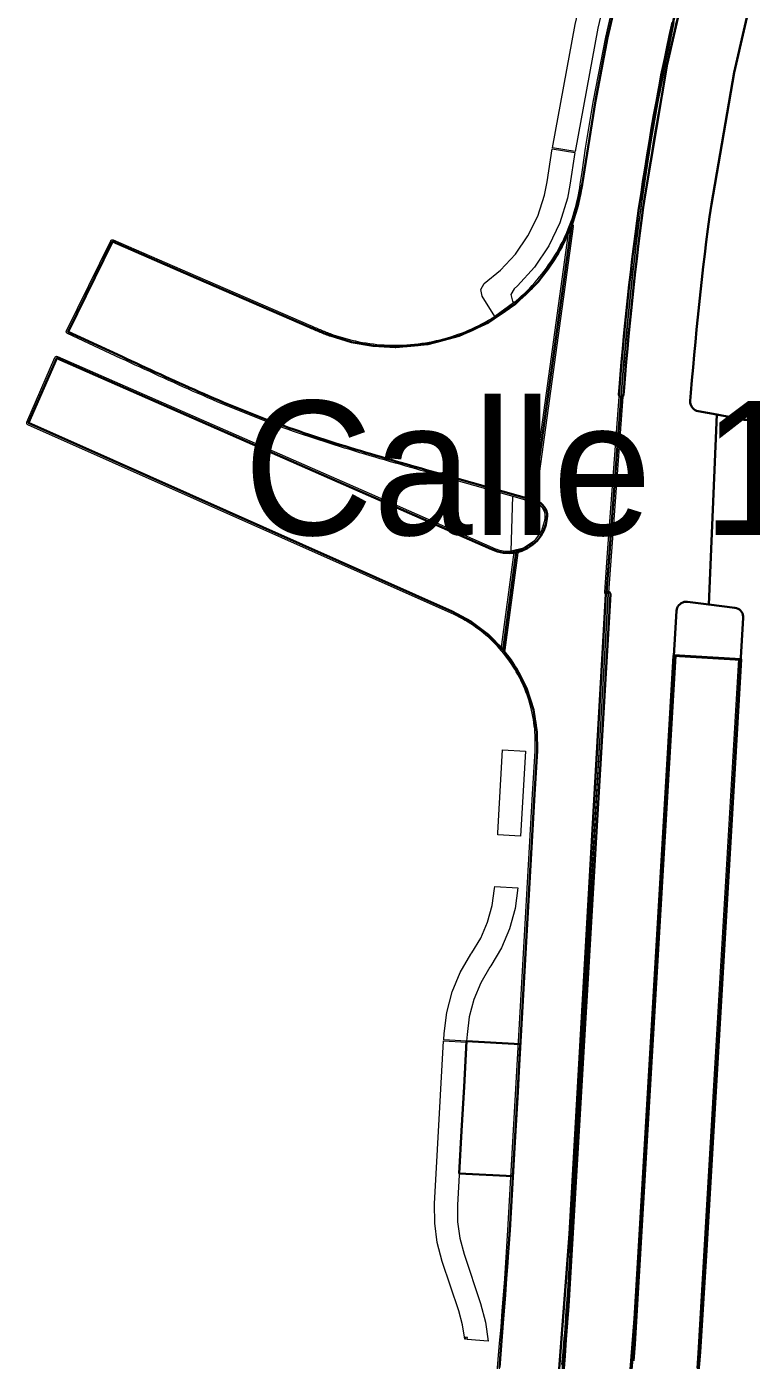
# Model space of a CAD drawing. Header units: metres. Extents: x 105145 to 106173, y 111785 to 118130.
# Drawn here: x 105638.7 to 105714.4, y 113912.2 to 114051.5 of the extents above; entities that cross this region are included whole.
import ezdxf
from ezdxf.enums import TextEntityAlignment as Align

# ---------------------------------------------------------------- set-up
doc = ezdxf.new("R2010")
doc.units = ezdxf.units.M
for name, color, linetype, lineweight in [('10-PAV-CALZADA-BRT', 12, 'CONTINUOUS', 30), ('10-PAV-CALZADA-MIXTA', 8, 'CONTINUOUS', 30), ('10-PAV-CICLORUTA', 76, 'CONTINUOUS', 18), ('10-PAV-ESTACION-TM', 1, 'CONTINUOUS', 40), ('10-PAV-PARADERO', 30, 'CONTINUOUS', 30), ('10-PAV-SARDINEL', 252, 'CONTINUOUS', 13), ('40-ROT-ESTACION', 1, 'CONTINUOUS', 25)]:
    doc.layers.add(name, color=color, linetype=linetype, lineweight=lineweight)

msp = doc.modelspace()

# ---------------------------------------------------------------- linework, layer by layer
at = {"layer": '10-PAV-CALZADA-BRT'}
for points in [[(105693.9036, 113900.5719), (105695.3043, 113917.8685), (105699.6893, 113992.2076), (105699.6883, 113992.2471), (105699.6807, 113992.2858), (105699.6667, 113992.3227), (105699.6468, 113992.3567), (105699.6214, 113992.387), (105699.5913, 113992.4125), (105699.5573, 113992.4326), (105699.5205, 113992.4468), (105699.4818, 113992.4545), (105699.4423, 113992.4557), (105699.4033, 113992.4502), (105699.3656, 113992.4383), (105699.3306, 113992.4202), (105699.299, 113992.3965), (105699.6032, 113996.535), (105700.8005, 114012.8243), (105700.8393, 114012.8243), (105700.8766, 114012.8303), (105700.9125, 114012.842), (105700.9462, 114012.8592), (105700.9767, 114012.8814), (105701.0034, 114012.9081), (105701.0256, 114012.9386), (105701.0428, 114012.9723), (105701.0545, 114013.0082), (105701.0605, 114013.0455), (105701.1219, 114013.8163), (105701.2325, 114015.1559), (105701.3471, 114016.4959), (105701.4659, 114017.8359), (105701.5889, 114019.1763), (105701.7169, 114020.5167), (105701.8495, 114021.8573), (105701.9875, 114023.1979), (105702.1307, 114024.5387), (105702.2797, 114025.8793), (105702.4343, 114027.2201), (105702.5951, 114028.5605), (105702.7623, 114029.9009), (105702.9359, 114031.2411), (105703.1163, 114032.5811), (105703.3031, 114033.9159), (105705.6311, 114047.5649), (105708.7008, 114061.0665)], [(105715.7391, 114060.325), (105712.5984, 114046.709), (105710.2343, 114032.9369), (105710.0513, 114031.6291), (105709.8755, 114030.3245), (105709.7065, 114029.0183), (105709.5435, 114027.7109), (105709.3865, 114026.4019), (105709.2353, 114025.0919), (105709.0895, 114023.7805), (105708.9493, 114022.4679), (105708.8141, 114021.1543), (105708.6841, 114019.8395), (105708.5585, 114018.5235), (105708.4375, 114017.2067), (105708.3207, 114015.8887), (105708.2079, 114014.5699), (105708.0989, 114013.2501), (105708.0305, 114012.3923), (105708.0308, 114012.2295), (105708.0575, 114012.0689), (105708.1099, 114011.9147), (105708.1867, 114011.7711), (105708.2857, 114011.6419), (105708.4044, 114011.5304), (105708.5396, 114011.4397), (105708.6878, 114011.3721), (105708.8449, 114011.3295), (105710.8177, 114010.9632), (105709.952, 113991.1335), (105707.7231, 113991.4147), (105707.5597, 113991.4218), (105707.3973, 113991.4022), (105707.2403, 113991.3564), (105707.0929, 113991.2856), (105706.959, 113991.1918), (105706.8421, 113991.0773), (105706.7455, 113990.9454), (105706.6717, 113990.7994), (105706.6227, 113990.6434), (105706.5997, 113990.4815), (105702.2923, 113917.4565), (105700.8668, 113899.8544)], [(105708.485, 113905.184), (105709.0377, 113912.9345), (105709.3913, 113918.9298), (105713.5679, 113989.7363), (105713.5638, 113989.9032), (105713.532, 113990.0671), (105713.4734, 113990.2234), (105713.3896, 113990.3678), (105713.2829, 113990.4962), (105713.1564, 113990.6051), (105713.0135, 113990.6915), (105712.8582, 113990.7528), (105712.6949, 113990.7875), (105709.952, 113991.1335), (105710.8177, 114010.9632), (105713.6625, 114010.4351), (105713.831, 114010.4184), (105713.9999, 114010.4304), (105714.1644, 114010.4707), (105714.3198, 114010.5382), (105714.4615, 114010.6309)]]:
    msp.add_lwpolyline(points, dxfattribs=at)
at = {"layer": '10-PAV-CALZADA-MIXTA'}
for points in [[(105688.0939, 113911.4539), (105689.1739, 113925.7901), (105691.7683, 113971.3164), (105692.0269, 113975.8553), (105692.0099, 113977.8213), (105691.6504, 113980.1534), (105690.9296, 113982.4002), (105689.8653, 113984.5062), (105688.484, 113986.4193), (105689.838, 113996.5758), (105690.4522, 113996.7468), (105691.0315, 113997.0131), (105691.5613, 113997.3678), (105692.0282, 113997.802), (105692.4203, 113998.3048), (105692.7278, 113998.8633), (105692.9428, 113999.4636), (105693.0599, 114000.0903), (105693.0883, 114000.3546), (105693.0737, 114000.62), (105693.0167, 114000.8797), (105692.9186, 114001.1268), (105692.7821, 114001.3548), (105692.6106, 114001.558), (105692.4087, 114001.7309), (105692.1816, 114001.8691), (105691.9352, 114001.9689), (105691.676, 114002.0278), (105695.6189, 114030.6525), (105696.3056, 114032.7935), (105696.7441, 114034.9988), (105698.1343, 114043.7476), (105699.4009, 114050.3411), (105701.9994, 114061.6087)], [(105708.0837, 114060.1754), (105704.9856, 114046.4223), (105702.6523, 114032.5189), (105702.4701, 114031.1871), (105702.2947, 114029.8547), (105702.1257, 114028.5211), (105701.9633, 114027.1869), (105701.8069, 114025.8519), (105701.6563, 114024.5163), (105701.5115, 114023.1801), (105701.3721, 114021.8433), (105701.2379, 114020.5059), (105701.1089, 114019.1681), (105700.9845, 114017.8297), (105700.8647, 114016.4909), (105700.7491, 114015.1519), (105700.6377, 114013.8125), (105700.5793, 114013.0841), (105700.5792, 114013.0462), (105700.5851, 114013.0088), (105700.5967, 114012.9728), (105700.6139, 114012.939), (105700.6361, 114012.9084), (105700.6628, 114012.8816), (105700.6934, 114012.8593), (105700.7271, 114012.842), (105700.7631, 114012.8303), (105700.8005, 114012.8243), (105699.2988, 113992.3967), (105699.2204, 113992.2351), (105699.1509, 113991.0121), (105699.0404, 113989.0728), (105695.4137, 113925.4345), (105694.3167, 113910.8707)]]:
    msp.add_lwpolyline(points, dxfattribs=at)
for points in [[(105691.676, 114002.0278), (105682.0523, 114004.7443), (105680.4927, 114005.1845), (105679.9641, 114005.3337), (105679.4349, 114005.4833), (105678.9053, 114005.6335), (105678.3753, 114005.7839), (105677.8449, 114005.9351), (105677.3139, 114006.0871), (105676.7827, 114006.2397), (105676.2511, 114006.3931), (105675.7191, 114006.5475), (105675.1869, 114006.7031), (105674.6545, 114006.8597), (105674.1217, 114007.0175), (105673.5887, 114007.1767), (105673.0555, 114007.3373), (105672.5223, 114007.4995), (105671.9887, 114007.6631), (105671.4553, 114007.8285), (105670.9217, 114007.9955), (105670.3881, 114008.1645), (105669.8545, 114008.3355), (105669.3209, 114008.5085), (105668.7875, 114008.6835), (105668.2541, 114008.8609), (105667.7209, 114009.0403), (105667.1879, 114009.2225), (105666.6553, 114009.4069), (105666.1227, 114009.5941), (105665.5905, 114009.7839), (105665.0589, 114009.9763), (105664.5275, 114010.1717), (105663.9971, 114010.3697), (105663.4683, 114010.5703), (105662.9411, 114010.7731), (105662.4153, 114010.9781), (105661.8909, 114011.1855), (105661.3681, 114011.3947), (105660.8467, 114011.6059), (105660.3265, 114011.8189), (105659.8077, 114012.0339), (105659.2903, 114012.2503), (105658.7743, 114012.4683), (105658.2593, 114012.6879), (105657.7457, 114012.9089), (105657.2333, 114013.1313), (105656.7221, 114013.3547), (105656.2119, 114013.5793), (105655.7029, 114013.8049), (105655.1949, 114014.0315), (105654.6879, 114014.2589), (105654.1819, 114014.4871), (105653.6769, 114014.7161), (105653.1727, 114014.9455), (105652.6695, 114015.1755), (105652.1671, 114015.4059), (105651.6653, 114015.6367), (105651.1645, 114015.8677), (105650.6645, 114016.0989), (105650.1649, 114016.3303), (105649.6661, 114016.5615), (105649.1679, 114016.7929), (105648.6703, 114017.0239), (105643.0743, 114019.6221), (105647.7029, 114029.0371), (105656.4871, 114025.2214), (105668.2771, 114020.1001), (105668.3461, 114020.0701), (105668.4153, 114020.0401), (105668.4843, 114020.0101), (105668.5535, 114019.9803), (105668.6225, 114019.9503), (105668.6917, 114019.9203), (105668.7609, 114019.8907), (105668.8301, 114019.8609), (105668.8993, 114019.8311), (105668.9685, 114019.8015), (105669.0379, 114019.7719), (105669.1071, 114019.7425), (105669.1765, 114019.7131), (105669.2459, 114019.6839), (105669.3155, 114019.6549), (105669.3849, 114019.6259), (105669.4545, 114019.5971), (105669.5241, 114019.5683), (105669.5939, 114019.5397), (105669.6637, 114019.5115), (105669.7335, 114019.4831), (105669.8033, 114019.4551), (105669.8733, 114019.4273), (105669.9435, 114019.3997), (105670.0135, 114019.3723), (105670.0837, 114019.3451), (105670.1541, 114019.3181), (105670.2245, 114019.2913), (105670.2951, 114019.2647), (105670.3651, 114019.2387), (105670.4364, 114019.2127), (105672.6418, 114018.5493), (105674.9096, 114018.1476), (105677.2087, 114018.0129), (105677.2699, 114018.0129), (105680.6349, 114018.3123), (105683.8995, 114019.1815), (105686.9679, 114020.5951), (105689.75, 114022.5116), (105692.1643, 114024.8747), (105694.1399, 114027.6151), (105695.6189, 114030.6525), (105691.676, 114002.0278)], [(105689.838, 113996.5758), (105688.484, 113986.4193), (105686.9126, 113988.0117), (105685.1219, 113989.3526), (105683.1517, 113990.4123), (105647.7679, 114006.164), (105638.9363, 114010.0955), (105641.8723, 114016.8549), (105673.5537, 114002.9497), (105687.2889, 113996.9211), (105687.8963, 113996.6788), (105688.535, 113996.5384), (105689.188, 113996.5038), (105689.838, 113996.5758)]]:
    msp.add_lwpolyline(points, close=True, dxfattribs=at)
at = {"layer": '10-PAV-CICLORUTA'}
for points in [[(105701.3871, 114064.0353), (105698.3769, 114051.308), (105696.0045, 114038.4463), (105693.6339, 114038.8219), (105696.0095, 114051.713), (105699.0201, 114064.4707), (105699.0727, 114064.6639), (105701.3871, 114064.0353)], [(105695.9887, 114038.3477), (105695.4671, 114034.9109), (105695.2021, 114033.5551), (105694.4083, 114031.0073), (105693.2574, 114028.5997), (105691.7733, 114026.382), (105689.9865, 114024.3999), (105689.6277, 114024.1019), (105689.3094, 114023.4965), (105689.4545, 114022.8283), (105689.5795, 114022.6303), (105687.6287, 114021.2245), (105686.2933, 114023.3415), (105686.1524, 114024.0384), (105686.5105, 114024.6529), (105688.2257, 114026.0387), (105689.7827, 114027.7342), (105691.083, 114029.6338), (105692.1001, 114031.6989), (105692.8135, 114033.8875), (105693.0959, 114035.2831), (105693.6183, 114038.7231), (105695.9887, 114038.3477)], [(105691.6197, 114001.8353), (105692.1776, 114001.6444), (105692.6133, 114001.2471), (105692.8547, 114000.7091), (105692.8619, 114000.1197), (105692.497, 113998.8424), (105691.7155, 113997.7679), (105690.6125, 113997.0271), (105689.3221, 113996.7103), (105689.4897, 114002.4365), (105691.6197, 114001.8353)], [(105690.8305, 113975.8281), (105690.3177, 113966.9509), (105687.9215, 113967.0875), (105687.9329, 113967.2871), (105688.4343, 113975.9645), (105690.8305, 113975.8281)], [(105690.0101, 113961.5597), (105689.7303, 113959.3941), (105689.1618, 113957.2858), (105688.3149, 113955.2731), (105687.2051, 113953.3925), (105687.1111, 113953.2555), (105686.1573, 113951.6369), (105685.4321, 113949.9038), (105684.9491, 113948.0882), (105684.7171, 113946.2239), (105684.6789, 113945.5371), (105682.2827, 113945.6737), (105682.3209, 113946.3575), (105682.5932, 113948.546), (105683.1602, 113950.6773), (105684.0114, 113952.7118), (105685.1311, 113954.6119), (105685.2251, 113954.7489), (105686.1472, 113956.3039), (105686.8582, 113957.9661), (105687.3458, 113959.707), (105687.6016, 113961.4966), (105687.6143, 113961.6963), (105690.0101, 113961.5597)], [(105684.6733, 113945.4373), (105683.7253, 113928.4265), (105683.7379, 113926.6901), (105683.9686, 113924.969), (105684.4135, 113923.2905), (105686.1311, 113918.1435), (105686.6478, 113916.201), (105686.9199, 113914.2095), (105684.7441, 113914.3993), (105684.7625, 113914.5985), (105684.5635, 113914.6169), (105684.5451, 113914.4177), (105684.4921, 113914.4227), (105684.2548, 113915.9209), (105683.8545, 113917.3839), (105682.1369, 113922.5309), (105681.6146, 113924.5013), (105681.3439, 113926.5217), (105681.3291, 113928.5601), (105682.2771, 113945.5739), (105684.6733, 113945.4373)]]:
    msp.add_lwpolyline(points, close=True, dxfattribs=at)
at = {"layer": '10-PAV-ESTACION-TM'}
msp.add_lwpolyline([(105695.3293, 113819.8207), (105688.5539, 113821.5799), (105691.2331, 113831.8989), (105698.0433, 113877.9922), (105698.6851, 113882.3353), (105700.0509, 113892.743), (105701.1732, 113903.1797), (105702.0515, 113913.6398), (105702.6851, 113924.1177), (105705.6877, 113975.0209), (105706.3231, 113985.7911), (105706.3237, 113985.8021), (105713.3115, 113985.3899), (105712.6755, 113974.6087), (105709.6729, 113923.7023), (105709.0156, 113913.0763), (105708.118, 113902.4681), (105706.9805, 113891.8829), (105705.6037, 113881.3261), (105705.596, 113881.2736), (105704.8585, 113876.2769), (105698.5826, 113833.7524), (105695.3293, 113819.8207)], close=True, dxfattribs=at)
at = {"layer": '10-PAV-PARADERO'}
msp.add_lwpolyline([(105689.4957, 113931.4406), (105683.9098, 113931.7373), (105684.1582, 113936.1945), (105684.414, 113940.7856), (105684.6788, 113945.5372), (105690.2809, 113945.2179), (105690.0377, 113940.254), (105689.6195, 113933.2654), (105689.4957, 113931.4406)], close=True, dxfattribs=at)
at = {"layer": '10-PAV-SARDINEL'}
for points in [[(105687.8151, 113910.6311), (105687.9728, 113912.3143), (105688.1233, 113913.9982), (105688.2666, 113915.6828), (105688.4027, 113917.3679), (105688.5315, 113919.0536), (105688.653, 113920.7399), (105688.7674, 113922.4266), (105688.8744, 113924.1138), (105688.9742, 113925.8017), (105691.5686, 113971.3278), (105691.8272, 113975.8658), (105691.842, 113976.1878), (105691.8499, 113976.5114), (105691.8507, 113976.8369), (105691.8444, 113977.1587), (105691.831, 113977.4822), (105691.8105, 113977.8051), (105691.7823, 113978.1359), (105691.7818, 113978.1404), (105691.7463, 113978.4674), (105691.7032, 113978.7971), (105691.7025, 113978.8015), (105691.6525, 113979.1264), (105691.5944, 113979.454), (105691.5288, 113979.7812), (105691.4561, 113980.1059), (105691.3761, 113980.4288), (105691.2888, 113980.7499), (105691.194, 113981.0701), (105691.0928, 113981.386), (105691.0913, 113981.3903), (105690.9833, 113981.7026), (105690.8676, 113982.0144), (105690.7442, 113982.325), (105690.6146, 113982.6313), (105690.4781, 113982.9345), (105690.3341, 113983.2362), (105690.1856, 113983.5302), (105690.1835, 113983.5341), (105690.0287, 113983.8239), (105690.0266, 113983.8278), (105689.8635, 113984.1174), (105689.6957, 113984.4004), (105689.6933, 113984.4042), (105689.5188, 113984.6837), (105689.3353, 113984.9636), (105689.1482, 113985.2356), (105689.1456, 113985.2392), (105688.9533, 113985.5055), (105688.7508, 113985.7731), (105688.545, 113986.0326), (105688.3301, 113986.2916), (105688.3112, 113986.3186), (105688.297, 113986.3484), (105688.2879, 113986.38), (105688.2842, 113986.4128), (105688.2858, 113986.4457), (105689.6398, 113996.6022), (105689.6461, 113996.6321), (105689.6569, 113996.6607), (105689.672, 113996.6873), (105689.6909, 113996.7113), (105689.7133, 113996.7322), (105689.7386, 113996.7493), (105689.7662, 113996.7625), (105689.7955, 113996.7712), (105689.9618, 113996.8073), (105690.1262, 113996.8507), (105690.285, 113996.9002), (105690.4411, 113996.9563), (105690.597, 113997.0203), (105690.7491, 113997.0908), (105690.8972, 113997.1674), (105691.0418, 113997.2504), (105691.1842, 113997.3408), (105691.3194, 113997.4351), (105691.453, 113997.5372), (105691.581, 113997.6443), (105691.7049, 113997.7577), (105691.825, 113997.8777), (105691.9375, 113998.0006), (105692.0444, 113998.1281), (105692.1469, 113998.2619), (105692.2424, 113998.3985), (105692.3319, 113998.5392), (105692.415, 113998.6837), (105692.4918, 113998.8317), (105692.5627, 113998.9846), (105692.6266, 113999.1398), (105692.6829, 113999.2956), (105692.7329, 113999.4559), (105692.776, 113999.6187), (105692.8112, 113999.7801), (105692.8398, 113999.9455), (105692.8615, 114000.1157), (105692.8623, 114000.121), (105692.8783, 114000.224), (105692.8866, 114000.3196), (105692.8886, 114000.4184), (105692.8839, 114000.5156), (105692.8727, 114000.6124), (105692.855, 114000.708), (105692.8308, 114000.8026), (105692.8007, 114000.8944), (105692.7643, 114000.9845), (105692.7213, 114001.0731), (105692.6737, 114001.1565), (105692.6191, 114001.2387), (105692.5603, 114001.3155), (105692.4958, 114001.3888), (105692.4266, 114001.4576), (105692.3529, 114001.5216), (105692.2758, 114001.5799), (105692.1939, 114001.6336), (105692.1092, 114001.6813), (105692.0215, 114001.7233), (105691.93, 114001.7596), (105691.8379, 114001.7891), (105691.7432, 114001.8127), (105691.6409, 114001.8309), (105691.6081, 114001.8397), (105691.5772, 114001.8539), (105691.5492, 114001.8731), (105691.5248, 114001.8968), (105691.5048, 114001.9243), (105691.4898, 114001.9548), (105691.4801, 114001.9874), (105691.4761, 114002.0212), (105691.4779, 114002.0551), (105695.4208, 114030.6798), (105695.4219, 114030.6872), (105695.4313, 114030.7218), (105695.5617, 114031.0706), (105695.6861, 114031.4235), (105695.8023, 114031.7743), (105695.9125, 114032.1292), (105696.0159, 114032.4869), (105696.112, 114032.8437), (105696.2013, 114033.203), (105696.2844, 114033.5661), (105696.3605, 114033.9308), (105696.4289, 114034.2926), (105696.491, 114034.6598), (105696.5462, 114035.0278), (105696.7252, 114036.2805), (105696.9109, 114037.5334), (105697.1031, 114038.7854), (105697.3019, 114040.0363), (105697.5072, 114041.2862), (105697.719, 114042.5352), (105697.9375, 114043.7832), (105699.2045, 114050.3788), (105699.206, 114050.386), (105701.8045, 114061.6536)], [(105701.9994, 114061.6087), (105699.4009, 114050.3411), (105698.1343, 114043.7476), (105697.9161, 114042.501), (105697.7044, 114041.2532), (105697.4993, 114040.0044), (105697.3007, 114038.7545), (105697.1086, 114037.5036), (105696.9231, 114036.2517), (105696.7441, 114034.9988), (105696.6885, 114034.628), (105696.6259, 114034.2583), (105696.5563, 114033.8899), (105696.4797, 114033.5229), (105696.3961, 114033.1574), (105696.3056, 114032.7935), (105696.2082, 114032.4315), (105696.1039, 114032.0713), (105695.9928, 114031.7132), (105695.8749, 114031.3573), (105695.7502, 114031.0037), (105695.6189, 114030.6525), (105691.676, 114002.0278), (105691.7851, 114002.0084), (105691.8927, 114001.9816), (105691.9983, 114001.9477), (105692.1013, 114001.9067), (105692.2013, 114001.859), (105692.2979, 114001.8046), (105692.3906, 114001.7438), (105692.4791, 114001.6769), (105692.5628, 114001.6042), (105692.6414, 114001.5261), (105692.7146, 114001.4428), (105692.7821, 114001.3548), (105692.8434, 114001.2625), (105692.8984, 114001.1663), (105692.9468, 114001.0665), (105692.9884, 114000.9638), (105693.023, 114000.8584), (105693.0504, 114000.751), (105693.0706, 114000.642), (105693.0833, 114000.5319), (105693.0886, 114000.4211), (105693.0865, 114000.3103), (105693.0769, 114000.1998), (105693.0599, 114000.0903), (105693.0376, 113999.9157), (105693.0076, 113999.7422), (105692.9701, 113999.5702), (105692.925, 113999.4), (105692.8725, 113999.2319), (105692.8127, 113999.0664), (105692.7456, 113998.9036), (105692.6715, 113998.7439), (105692.5904, 113998.5876), (105692.5026, 113998.435), (105692.4081, 113998.2864), (105692.3073, 113998.1422), (105692.2001, 113998.0024), (105692.087, 113997.8676), (105691.968, 113997.7378), (105691.8434, 113997.6134), (105691.7135, 113997.4945), (105691.5786, 113997.3815), (105691.4387, 113997.2745), (105691.2944, 113997.1738), (105691.1457, 113997.0795), (105690.993, 113996.9918), (105690.8367, 113996.9109), (105690.6769, 113996.8369), (105690.514, 113996.7701), (105690.3484, 113996.7104), (105690.1803, 113996.6581), (105690.01, 113996.6132), (105689.838, 113996.5758), (105688.484, 113986.4193), (105688.6995, 113986.1597), (105688.9092, 113985.8953), (105689.1128, 113985.6262), (105689.3103, 113985.3526), (105689.5017, 113985.0747), (105689.6867, 113984.7925), (105689.8653, 113984.5062), (105690.0375, 113984.216), (105690.2031, 113983.922), (105690.362, 113983.6243), (105690.5142, 113983.3232), (105690.6596, 113983.0187), (105690.798, 113982.711), (105690.9296, 113982.4002), (105691.0541, 113982.0866), (105691.1715, 113981.7703), (105691.2818, 113981.4514), (105691.3849, 113981.1301), (105691.4807, 113980.8065), (105691.5692, 113980.4809), (105691.6504, 113980.1534), (105691.7242, 113979.8241), (105691.7905, 113979.4933), (105691.8494, 113979.161), (105691.9008, 113978.8275), (105691.9447, 113978.493), (105691.9811, 113978.1575), (105692.0099, 113977.8213), (105692.0306, 113977.494), (105692.0442, 113977.1664), (105692.0506, 113976.8386), (105692.0499, 113976.5107), (105692.042, 113976.1829), (105692.0269, 113975.8553), (105691.7683, 113971.3164), (105689.1739, 113925.7901), (105689.074, 113924.1016), (105688.9669, 113922.4135), (105688.8525, 113920.7259), (105688.7309, 113919.0388), (105688.602, 113917.3522), (105688.4659, 113915.6662), (105688.3225, 113913.9808), (105688.1719, 113912.296), (105688.0141, 113910.6119)], [(105694.4008, 113911.7797), (105694.4829, 113912.6889), (105694.5629, 113913.5982), (105694.6408, 113914.5078), (105694.7166, 113915.4175), (105694.7904, 113916.3273), (105694.8621, 113917.2374), (105694.9317, 113918.1476), (105694.9992, 113919.058), (105695.0646, 113919.9685), (105695.128, 113920.8791), (105695.1893, 113921.79), (105695.2485, 113922.7009), (105695.3057, 113923.612), (105695.3607, 113924.5232), (105695.4137, 113925.4345), (105699.0404, 113989.0728), (105699.1509, 113991.0121), (105699.2204, 113992.2351), (105699.2229, 113992.258), (105699.2276, 113992.2805), (105699.2345, 113992.3025), (105699.2435, 113992.3237), (105699.2546, 113992.3439), (105699.2676, 113992.3629), (105699.2824, 113992.3806), (105699.2988, 113992.3967), (105700.8005, 114012.8243), (105700.7631, 114012.8303), (105700.7271, 114012.842), (105700.6934, 114012.8593), (105700.6628, 114012.8816), (105700.6361, 114012.9084), (105700.6139, 114012.939), (105700.5967, 114012.9728), (105700.5851, 114013.0088), (105700.5792, 114013.0462), (105700.5793, 114013.0841), (105700.6377, 114013.8125), (105700.7491, 114015.1519), (105700.8647, 114016.4909), (105700.9845, 114017.8297), (105701.1089, 114019.1681), (105701.2379, 114020.5059), (105701.3721, 114021.8433), (105701.5115, 114023.1801), (105701.6563, 114024.5163), (105701.8069, 114025.8519), (105701.9633, 114027.1869), (105702.1257, 114028.5211), (105702.2947, 114029.8547), (105702.4701, 114031.1871), (105702.6523, 114032.5189), (105702.851, 114033.9148), (105703.0574, 114035.3096), (105703.2715, 114036.7032), (105703.4933, 114038.0956), (105703.7229, 114039.4867), (105703.9601, 114040.8766), (105704.2049, 114042.2651), (105704.4575, 114043.6522), (105704.7177, 114045.038), (105704.9856, 114046.4223), (105705.2611, 114047.805), (105705.5443, 114049.1862), (105705.8351, 114050.5659), (105706.1336, 114051.9439)], [(105706.3289, 114051.9011), (105706.0307, 114050.5241), (105705.7401, 114049.1456), (105705.4571, 114047.765), (105705.1819, 114046.3838), (105704.9142, 114045.0006), (105704.6542, 114043.6159), (105704.4019, 114042.2303), (105704.1571, 114040.8424), (105703.9201, 114039.4536), (105703.6908, 114038.0636), (105703.4691, 114036.6723), (105703.2552, 114035.2798), (105703.0489, 114033.8861), (105702.8504, 114032.4913), (105702.6684, 114031.1605), (105702.4931, 114029.8291), (105702.3242, 114028.4965), (105702.1619, 114027.1632), (105702.0056, 114025.8291), (105701.8551, 114024.4945), (105701.7104, 114023.159), (105701.5711, 114021.823), (105701.437, 114020.4863), (105701.308, 114019.1493), (105701.1837, 114017.8116), (105701.064, 114016.4734), (105700.9484, 114015.135), (105700.8371, 114013.7962), (105700.7793, 114013.0753), (105700.7793, 114013.0616), (105700.7803, 114013.0553), (105700.7823, 114013.0491), (105700.7849, 114013.0439), (105700.7889, 114013.0384), (105700.7935, 114013.0338), (105700.7985, 114013.0302), (105700.8042, 114013.0273), (105700.8103, 114013.0253), (105700.8337, 114013.0216), (105700.8655, 114013.0135), (105700.8955, 114013.0003), (105700.923, 114012.9824), (105700.9472, 114012.9603), (105700.9675, 114012.9345), (105700.9832, 114012.9057), (105700.9941, 114012.8747), (105700.9997, 114012.8424), (105701, 114012.8096), (105699.4983, 113992.382), (105699.4941, 113992.3535), (105699.4858, 113992.3258), (105699.4736, 113992.2997), (105699.4579, 113992.2755), (105699.4388, 113992.2539), (105699.4294, 113992.2447), (105699.4263, 113992.2407), (105699.423, 113992.2348), (105699.421, 113992.2282), (105699.4199, 113992.2196), (105699.3506, 113991.0008), (105699.2401, 113989.0614), (105695.6134, 113925.423), (105695.5604, 113924.5114), (105695.5053, 113923.5997), (105695.4481, 113922.6882), (105695.3889, 113921.7768), (105695.3276, 113920.8655), (105695.2642, 113919.9544), (105695.1987, 113919.0434), (105695.1311, 113918.1326), (105695.0615, 113917.2219), (105694.9898, 113916.3114), (105694.916, 113915.4011), (105694.8401, 113914.4909), (105694.7621, 113913.581), (105694.6821, 113912.6711), (105694.6, 113911.7615)], [(105706.539, 114051.931), (105706.244, 114050.5539), (105705.9566, 114049.1753), (105705.6769, 114047.7951), (105705.4049, 114046.4134), (105705.1405, 114045.0302), (105704.8839, 114043.6455), (105704.6349, 114042.2594), (105704.3936, 114040.872), (105704.1601, 114039.4832), (105703.9342, 114038.0932), (105703.7161, 114036.702), (105703.5057, 114035.3095), (105703.3031, 114033.9159), (105703.1163, 114032.5811), (105702.9359, 114031.2411), (105702.7623, 114029.9009), (105702.5951, 114028.5605), (105702.4343, 114027.2201), (105702.2797, 114025.8793), (105702.1307, 114024.5387), (105701.9875, 114023.1979), (105701.8495, 114021.8573), (105701.7169, 114020.5167), (105701.5889, 114019.1763), (105701.4659, 114017.8359), (105701.3471, 114016.4959), (105701.2325, 114015.1559), (105701.1219, 114013.8163), (105701.0605, 114013.0455), (105701.0545, 114013.0082), (105701.0428, 114012.9723), (105701.0256, 114012.9386), (105701.0034, 114012.9081), (105701.0034, 114012.9081), (105700.9879, 114012.8926), (105700.9756, 114012.92), (105700.9593, 114012.9453), (105700.9394, 114012.9678), (105700.9163, 114012.9871), (105700.8906, 114013.0027), (105700.8629, 114013.0143), (105700.8337, 114013.0216), (105700.823, 114013.0243), (105700.8294, 114013.0253), (105700.836, 114013.0275), (105700.8412, 114013.0301), (105700.8464, 114013.0339), (105700.8508, 114013.0383), (105700.8548, 114013.0438), (105700.8573, 114013.0487), (105700.8595, 114013.0554), (105700.8617, 114013.0694), (105700.9226, 114013.8325), (105701.0332, 114015.1727), (105701.1479, 114016.5133), (105701.2667, 114017.8539), (105701.3898, 114019.195), (105701.5179, 114020.5361), (105701.6506, 114021.8774), (105701.7886, 114023.2188), (105701.9319, 114024.5604), (105702.081, 114025.9018), (105702.2357, 114027.2435), (105702.3966, 114028.5848), (105702.5639, 114029.9262), (105702.7377, 114031.2673), (105702.9182, 114032.6083), (105703.1051, 114033.9442), (105703.3079, 114035.3389), (105703.5184, 114036.7325), (105703.7367, 114038.1248), (105703.9628, 114039.5159), (105704.1965, 114040.9058), (105704.438, 114042.2942), (105704.6872, 114043.6814), (105704.944, 114045.0672), (105705.2086, 114046.4515), (105705.4808, 114047.8343), (105705.7607, 114049.2156), (105706.0483, 114050.5953), (105706.2521, 114051.5466)], [(105694.6355, 113910.9579), (105694.7642, 113912.6877), (105694.8853, 113914.4181), (105694.9987, 113916.149), (105695.076, 113917.4114), (105695.1311, 113918.1326), (105695.1987, 113919.0434), (105695.2642, 113919.9544), (105695.3276, 113920.8655), (105695.3889, 113921.7768), (105695.4481, 113922.6882), (105695.5053, 113923.5997), (105695.5604, 113924.5114), (105695.6134, 113925.423), (105697.4345, 113957.3775), (105699.4892, 113992.212), (105699.4889, 113992.2246), (105699.4877, 113992.2308), (105699.4857, 113992.2361), (105699.483, 113992.2408), (105699.4792, 113992.2454), (105699.4753, 113992.2487), (105699.4696, 113992.252), (105699.4645, 113992.254), (105699.4589, 113992.2551), (105699.453, 113992.2553), (105699.4479, 113992.2546), (105699.4427, 113992.253), (105699.4372, 113992.2501), (105699.4296, 113992.2444), (105699.4388, 113992.2539), (105699.4579, 113992.2755), (105699.4736, 113992.2997), (105699.4858, 113992.3258), (105699.4941, 113992.3535), (105699.4983, 113992.382), (105699.5033, 113992.4502), (105699.5205, 113992.4468), (105699.5573, 113992.4326), (105699.5913, 113992.4125), (105699.6214, 113992.387), (105699.6468, 113992.3567), (105699.6667, 113992.3227), (105699.6807, 113992.2858), (105699.6807, 113992.2858), (105699.6883, 113992.2471), (105699.6893, 113992.2076), (105695.3043, 113917.8685), (105695.1983, 113916.1363), (105695.0848, 113914.4045), (105694.9636, 113912.6733), (105694.8349, 113910.9426)], [(105701.9456, 113912.1695), (105702.0689, 113913.9314), (105702.1844, 113915.6937), (105702.2923, 113917.4565), (105706.323, 113985.7911), (105706.5228, 113985.7796), (105702.492, 113917.4445), (105702.384, 113915.6811), (105702.2685, 113913.9179), (105702.1451, 113912.1551)], [(105708.7428, 113911.3962), (105708.8381, 113912.9466), (105709.1916, 113918.9416), (105713.1118, 113985.4014), (105713.3115, 113985.3899), (105709.3913, 113918.9298), (105709.0377, 113912.9345), (105708.9424, 113911.3834)]]:
    msp.add_lwpolyline(points, dxfattribs=at)
for points in [[(105695.8189, 114030.6525), (105695.817, 114030.6252), (105691.8769, 114002.0277), (105691.8738, 114002.0005), (105691.8664, 114001.9672), (105691.8534, 114001.9357), (105691.8352, 114001.9068), (105691.8124, 114001.8815), (105691.7855, 114001.8604), (105691.7555, 114001.8443), (105691.7231, 114001.8335), (105691.6894, 114001.8284), (105691.6553, 114001.8291), (105691.6218, 114001.8357), (105691.6075, 114001.8396), (105681.998, 114004.5518), (105680.4384, 114004.992), (105679.9098, 114005.1412), (105679.3804, 114005.2909), (105678.8507, 114005.4411), (105678.3206, 114005.5916), (105677.79, 114005.7428), (105677.2588, 114005.8949), (105676.7274, 114006.0475), (105676.1955, 114006.201), (105675.6632, 114006.3555), (105675.1307, 114006.5112), (105674.5979, 114006.6679), (105674.0647, 114006.8258), (105673.5313, 114006.9852), (105672.9976, 114007.1459), (105672.4639, 114007.3083), (105671.9298, 114007.472), (105671.3959, 114007.6376), (105670.8617, 114007.8047), (105670.3274, 114007.9739), (105669.7932, 114008.1451), (105669.2589, 114008.3184), (105668.7248, 114008.4936), (105668.1907, 114008.6712), (105667.6567, 114008.8509), (105667.1229, 114009.0334), (105666.5895, 114009.2181), (105666.056, 114009.4056), (105665.5229, 114009.5957), (105664.9904, 114009.7884), (105664.4581, 114009.9842), (105663.9267, 114010.1825), (105663.397, 114010.3835), (105662.8689, 114010.5866), (105662.3422, 114010.792), (105661.817, 114010.9997), (105661.2934, 114011.2092), (105660.7713, 114011.4207), (105660.2503, 114011.634), (105659.7308, 114011.8493), (105659.2128, 114012.066), (105658.6962, 114012.2842), (105658.1806, 114012.5041), (105657.6664, 114012.7253), (105657.1535, 114012.9479), (105656.6418, 114013.1716), (105656.1311, 114013.3964), (105655.6217, 114013.6222), (105655.1133, 114013.8489), (105654.6059, 114014.0765), (105654.0995, 114014.3049), (105653.5942, 114014.5341), (105653.0898, 114014.7636), (105652.5863, 114014.9937), (105652.0836, 114015.2242), (105651.5816, 114015.4551), (105651.0807, 114015.6862), (105650.5805, 114015.9174), (105650.0808, 114016.1488), (105649.5819, 114016.3801), (105649.0837, 114016.6115), (105648.5861, 114016.8425), (105642.9901, 114019.4407), (105642.9624, 114019.4564), (105642.9375, 114019.4762), (105642.9161, 114019.4998), (105642.8987, 114019.5264), (105642.8858, 114019.5555), (105642.8776, 114019.5862), (105642.8744, 114019.6179), (105642.8762, 114019.6496), (105642.8831, 114019.6807), (105642.8948, 114019.7103), (105647.5234, 114029.1253), (105647.5408, 114029.1543), (105647.5629, 114029.1799), (105647.589, 114029.2015), (105647.6183, 114029.2183), (105647.6501, 114029.23), (105647.6833, 114029.2361), (105647.7171, 114029.2366), (105647.7506, 114029.2313), (105647.7826, 114029.2205), (105656.5668, 114025.4048), (105668.3568, 114020.2835), (105668.4258, 114020.2536), (105668.495, 114020.2236), (105668.5637, 114020.1937), (105668.6329, 114020.1639), (105668.7022, 114020.1338), (105668.7709, 114020.104), (105668.8398, 114020.0745), (105668.9092, 114020.0446), (105668.9782, 114020.0149), (105669.0471, 114019.9855), (105669.1163, 114019.956), (105669.1852, 114019.9267), (105669.2543, 114019.8974), (105669.3232, 114019.8684), (105669.3925, 114019.8395), (105669.4617, 114019.8106), (105669.531, 114019.7819), (105669.6003, 114019.7533), (105669.6693, 114019.725), (105669.7389, 114019.6969), (105669.8085, 114019.6686), (105669.8775, 114019.6409), (105669.9468, 114019.6133), (105670.0166, 114019.5859), (105670.0861, 114019.5587), (105670.1557, 114019.5317), (105670.2255, 114019.5049), (105670.2954, 114019.4784), (105670.3652, 114019.4521), (105670.4342, 114019.4264), (105670.5041, 114019.4009), (105670.8621, 114019.2739), (105671.2237, 114019.1535), (105671.5877, 114019.0402), (105671.9503, 114018.9349), (105671.954, 114018.9339), (105672.3173, 114018.8361), (105672.3211, 114018.8351), (105672.6884, 114018.7438), (105673.0569, 114018.6599), (105673.0607, 114018.6591), (105673.4292, 114018.5826), (105673.433, 114018.5819), (105673.8043, 114018.5123), (105674.1795, 114018.4496), (105674.5569, 114018.3941), (105674.931, 114018.3465), (105674.9349, 114018.346), (105675.3095, 114018.3057), (105675.6894, 114018.2723), (105676.0703, 114018.2462), (105676.4466, 114018.2279), (105676.4505, 114018.2277), (105676.8273, 114018.2167), (105677.2107, 114018.2129), (105677.2673, 114018.2129), (105677.6603, 114018.218), (105678.0503, 114018.2309), (105678.4384, 114018.2515), (105678.4423, 114018.2517), (105678.8283, 114018.2799), (105679.2187, 114018.3163), (105679.6072, 114018.3604), (105679.9952, 114018.4124), (105680.3782, 114018.4715), (105680.3821, 114018.4721), (105680.763, 114018.5387), (105680.7669, 114018.5394), (105681.1482, 114018.614), (105681.5308, 114018.6967), (105681.9117, 114018.7872), (105682.2872, 114018.8843), (105682.6629, 114018.9895), (105683.0389, 114019.103), (105683.41, 114019.2231), (105683.7811, 114019.3515), (105684.1457, 114019.4859), (105684.5098, 114019.6284), (105684.8711, 114019.7783), (105685.2262, 114019.934), (105685.2298, 114019.9356), (105685.5806, 114020.0979), (105685.5843, 114020.0996), (105685.9338, 114020.2698), (105686.2814, 114020.4477), (105686.6244, 114020.6321), (105686.9672, 114020.8252), (105687.3005, 114021.022), (105687.3039, 114021.024), (105687.6328, 114021.2271), (105687.9635, 114021.4405), (105688.2875, 114021.659), (105688.606, 114021.8832), (105688.9209, 114022.1144), (105689.2305, 114022.3512), (105689.5358, 114022.5947), (105689.8357, 114022.8438), (105690.1311, 114023.0992), (105690.4226, 114023.3619), (105690.7075, 114023.6291), (105690.9874, 114023.9022), (105691.261, 114024.1802), (105691.5293, 114024.4638), (105691.7909, 114024.7517), (105691.7935, 114024.7546), (105692.0502, 114025.0489), (105692.2999, 114025.3469), (105692.5447, 114025.6512), (105692.784, 114025.961), (105693.0148, 114026.2727), (105693.0171, 114026.2759), (105693.242, 114026.5926), (105693.4618, 114026.9156), (105693.6751, 114027.243), (105693.8811, 114027.5734), (105694.0825, 114027.9114), (105694.274, 114028.2477), (105694.2759, 114028.2512), (105694.4604, 114028.591), (105694.6411, 114028.9404), (105694.8139, 114029.2912), (105694.978, 114029.6421), (105694.9796, 114029.6458), (105695.137, 114030.0009), (105695.2885, 114030.3617), (105695.433, 114030.7262), (105695.4484, 114030.7571), (105695.4689, 114030.7848), (105695.4939, 114030.8086), (105695.5226, 114030.8278), (105695.5542, 114030.8418), (105695.5877, 114030.8501), (105695.6221, 114030.8525), (105695.6564, 114030.849), (105695.6897, 114030.8396), (105695.7208, 114030.8247), (105695.7488, 114030.8046), (105695.773, 114030.78), (105695.7927, 114030.7516), (105695.8071, 114030.7202), (105695.8159, 114030.6869), (105695.8189, 114030.6525)], [(105680.0226, 114018.2143), (105679.6315, 114018.1619), (105679.2394, 114018.1174), (105678.8465, 114018.0807), (105678.4529, 114018.052), (105678.0589, 114018.0311), (105677.6645, 114018.018), (105677.2699, 114018.0129), (105677.2087, 114018.0129), (105676.8247, 114018.0167), (105676.4408, 114018.0279), (105676.0572, 114018.0467), (105675.674, 114018.0728), (105675.2914, 114018.1065), (105674.9096, 114018.1476), (105674.5286, 114018.1961), (105674.1487, 114018.252), (105673.7699, 114018.3153), (105673.3924, 114018.386), (105673.0163, 114018.464), (105672.6418, 114018.5493), (105672.2691, 114018.6419), (105671.8983, 114018.7418), (105671.5294, 114018.8488), (105671.1628, 114018.963), (105670.7984, 114019.0843), (105670.4364, 114019.2127), (105670.3651, 114019.2387), (105670.2951, 114019.2647), (105670.2245, 114019.2913), (105670.1541, 114019.3181), (105670.0837, 114019.3451), (105670.0135, 114019.3723), (105669.9435, 114019.3997), (105669.8733, 114019.4273), (105669.8033, 114019.4551), (105669.7335, 114019.4831), (105669.6637, 114019.5115), (105669.5939, 114019.5397), (105669.5241, 114019.5683), (105669.4545, 114019.5971), (105669.3849, 114019.6259), (105669.3155, 114019.6549), (105669.2459, 114019.6839), (105669.1765, 114019.7131), (105669.1071, 114019.7425), (105669.0379, 114019.7719), (105668.9685, 114019.8015), (105668.8993, 114019.8311), (105668.8301, 114019.8609), (105668.7609, 114019.8907), (105668.6917, 114019.9203), (105668.6225, 114019.9503), (105668.5535, 114019.9803), (105668.4843, 114020.0101), (105668.4153, 114020.0401), (105668.3461, 114020.0701), (105668.2771, 114020.1001), (105656.4871, 114025.2214), (105647.7029, 114029.0371), (105643.0743, 114019.6221), (105648.6703, 114017.0239), (105649.1679, 114016.7929), (105649.6661, 114016.5615), (105650.1649, 114016.3303), (105650.6645, 114016.0989), (105651.1645, 114015.8677), (105651.6653, 114015.6367), (105652.1671, 114015.4059), (105652.6695, 114015.1755), (105653.1727, 114014.9455), (105653.6769, 114014.7161), (105654.1819, 114014.4871), (105654.6879, 114014.2589), (105655.1949, 114014.0315), (105655.7029, 114013.8049), (105656.2119, 114013.5793), (105656.7221, 114013.3547), (105657.2333, 114013.1313), (105657.7457, 114012.9089), (105658.2593, 114012.6879), (105658.7743, 114012.4683), (105659.2903, 114012.2503), (105659.8077, 114012.0339), (105660.3265, 114011.8189), (105660.8467, 114011.6059), (105661.3681, 114011.3947), (105661.8909, 114011.1855), (105662.4153, 114010.9781), (105662.9411, 114010.7731), (105663.4683, 114010.5703), (105663.9971, 114010.3697), (105664.5275, 114010.1717), (105665.0589, 114009.9763), (105665.5905, 114009.7839), (105666.1227, 114009.5941), (105666.6553, 114009.4069), (105667.1879, 114009.2225), (105667.7209, 114009.0403), (105668.2541, 114008.8609), (105668.7875, 114008.6835), (105669.3209, 114008.5085), (105669.8545, 114008.3355), (105670.3881, 114008.1645), (105670.9217, 114007.9955), (105671.4553, 114007.8285), (105671.9887, 114007.6631), (105672.5223, 114007.4995), (105673.0555, 114007.3373), (105673.5887, 114007.1767), (105674.1217, 114007.0175), (105674.6545, 114006.8597), (105675.1869, 114006.7031), (105675.7191, 114006.5475), (105676.2511, 114006.3931), (105676.7827, 114006.2397), (105677.3139, 114006.0871), (105677.8449, 114005.9351), (105678.3753, 114005.7839), (105678.9053, 114005.6335), (105679.4349, 114005.4833), (105679.9641, 114005.3337), (105680.4927, 114005.1845), (105682.0523, 114004.7443), (105691.676, 114002.0278), (105695.6189, 114030.6525), (105695.4735, 114030.2857), (105695.3208, 114029.9218), (105695.1608, 114029.5611), (105694.9936, 114029.2036), (105694.8194, 114028.8496), (105694.638, 114028.4991), (105694.4497, 114028.1523), (105694.2545, 114027.8093), (105694.0525, 114027.4703), (105693.8437, 114027.1355), (105693.6283, 114026.8048), (105693.4063, 114026.4786), (105693.1779, 114026.1568), (105692.943, 114025.8397), (105692.7018, 114025.5274), (105692.4545, 114025.2199), (105692.201, 114024.9175), (105691.9415, 114024.6201), (105691.6762, 114024.3281), (105691.405, 114024.0414), (105691.1282, 114023.7602), (105690.8458, 114023.4845), (105690.5579, 114023.2146), (105690.2647, 114022.9505), (105689.9663, 114022.6923), (105689.6628, 114022.4401), (105689.3543, 114022.1941), (105689.0409, 114021.9543), (105688.7228, 114021.7208), (105688.4001, 114021.4937), (105688.0729, 114021.2731), (105687.7413, 114021.0591), (105687.4056, 114020.8517), (105687.0657, 114020.6512), (105686.7219, 114020.4574), (105686.3743, 114020.2706), (105686.0231, 114020.0908), (105685.6683, 114019.918), (105685.3101, 114019.7524), (105684.9487, 114019.594), (105684.5842, 114019.4428), (105684.2167, 114019.299), (105683.8465, 114019.1625), (105683.4735, 114019.0335), (105683.0981, 114018.9119), (105682.7203, 114018.7979), (105682.3403, 114018.6915), (105681.9583, 114018.5927), (105681.5743, 114018.5015), (105681.1886, 114018.4181), (105680.8014, 114018.3424), (105680.4126, 114018.2744), (105680.0226, 114018.2143)], [(105708.498, 114017.8651), (105708.2643, 114015.2293), (105708.3207, 114015.8887), (105708.4375, 114017.2067), (105708.498, 114017.8651)], [(105641.9527, 114017.038), (105673.6341, 114003.1328), (105687.3693, 113997.1042), (105687.374, 113997.1021), (105687.5271, 113997.0301), (105687.6807, 113996.9658), (105687.837, 113996.9084), (105687.9943, 113996.8582), (105688.1551, 113996.8145), (105688.3149, 113996.7784), (105688.4788, 113996.7488), (105688.646, 113996.7262), (105688.8094, 113996.7114), (105688.9755, 113996.7035), (105689.1419, 113996.7028), (105689.3057, 113996.7093), (105689.4715, 113996.7231), (105689.6367, 113996.7441), (105689.8037, 113996.7729), (105689.8376, 113996.7759), (105689.8716, 113996.7731), (105689.9045, 113996.7645), (105689.9356, 113996.7505), (105689.9637, 113996.7314), (105689.9883, 113996.7077), (105690.0084, 113996.6803), (105690.0237, 113996.6498), (105690.0335, 113996.6172), (105690.0376, 113996.5834), (105690.0359, 113996.5494), (105690.0351, 113996.5411), (105688.6822, 113986.3929), (105688.6752, 113986.3609), (105688.6631, 113986.3305), (105688.6463, 113986.3025), (105688.625, 113986.2776), (105688.6, 113986.2565), (105688.5719, 113986.2397), (105688.5414, 113986.2278), (105688.5094, 113986.2209), (105688.4767, 113986.2194), (105688.4442, 113986.2233), (105688.4128, 113986.2324), (105688.3833, 113986.2465), (105688.3564, 113986.2652), (105688.333, 113986.2881), (105688.1146, 113986.5395), (105687.8906, 113986.786), (105687.6646, 113987.0238), (105687.6614, 113987.027), (105687.4282, 113987.2615), (105687.1921, 113987.4886), (105687.1889, 113987.4917), (105686.9473, 113987.7138), (105686.6971, 113987.9337), (105686.4456, 113988.145), (105686.4422, 113988.1479), (105686.1869, 113988.3527), (105685.9242, 113988.5541), (105685.9207, 113988.5568), (105685.6537, 113988.752), (105685.3825, 113988.9412), (105685.1083, 113989.1235), (105684.8289, 113989.3004), (105684.5452, 113989.4713), (105684.5414, 113989.4736), (105684.2565, 113989.6365), (105683.9639, 113989.7953), (105683.6696, 113989.9466), (105683.372, 113990.0912), (105683.0694, 113990.23), (105647.6866, 114005.9813), (105638.855, 114009.9128), (105638.8247, 114009.9296), (105638.7977, 114009.9514), (105638.7749, 114009.9775), (105638.7569, 114010.0071), (105638.7444, 114010.0394), (105638.7376, 114010.0734), (105638.7367, 114010.1081), (105638.7419, 114010.1423), (105638.7529, 114010.1752), (105641.6889, 114016.9346), (105641.7037, 114016.9624), (105641.7226, 114016.9875), (105641.7453, 114017.0093), (105641.771, 114017.0273), (105641.7993, 114017.0411), (105641.8294, 114017.0502), (105641.8606, 114017.0545), (105641.892, 114017.0539), (105641.923, 114017.0483), (105641.9527, 114017.038)], [(105688.2637, 113986.6728), (105688.484, 113986.4193), (105689.838, 113996.5758), (105689.666, 113996.5462), (105689.4928, 113996.5242), (105689.3188, 113996.5097), (105689.1444, 113996.5028), (105688.9698, 113996.5035), (105688.7955, 113996.5118), (105688.6216, 113996.5277), (105688.4486, 113996.5511), (105688.2768, 113996.582), (105688.1065, 113996.6204), (105687.9381, 113996.6662), (105687.7718, 113996.7193), (105687.6079, 113996.7795), (105687.4469, 113996.8468), (105687.2889, 113996.9211), (105673.5537, 114002.9497), (105641.8723, 114016.8549), (105638.9363, 114010.0955), (105647.7679, 114006.164), (105683.1517, 113990.4123), (105683.457, 113990.2723), (105683.7591, 113990.1254), (105684.0578, 113989.9719), (105684.353, 113989.8117), (105684.6446, 113989.6449), (105684.9323, 113989.4717), (105685.2161, 113989.292), (105685.4958, 113989.106), (105685.7712, 113988.9139), (105686.0423, 113988.7156), (105686.3089, 113988.5112), (105686.5708, 113988.301), (105686.828, 113988.0849), (105687.0803, 113987.8632), (105687.3275, 113987.6358), (105687.5696, 113987.403), (105687.8064, 113987.1648), (105688.0378, 113986.9214), (105688.2637, 113986.6728)], [(105699.2204, 113992.2351), (105699.2192, 113992.2139), (105699.199, 113992.2233), (105699.1704, 113992.2433), (105699.1458, 113992.2679), (105699.1258, 113992.2965), (105699.1111, 113992.3281), (105699.102, 113992.3618), (105699.099, 113992.3965), (105699.0995, 113992.4112), (105699.4037, 113996.5497), (105700.601, 114012.839), (105700.6035, 114012.859), (105700.6126, 114012.8927), (105700.6262, 114012.922), (105700.6361, 114012.9084), (105700.6628, 114012.8816), (105700.6934, 114012.8593), (105700.7271, 114012.842), (105700.7631, 114012.8303), (105700.8005, 114012.8243), (105699.6032, 113996.535), (105699.299, 113992.3965), (105699.2824, 113992.3806), (105699.2676, 113992.3629), (105699.2546, 113992.3439), (105699.2435, 113992.3237), (105699.2345, 113992.3025), (105699.2276, 113992.2805), (105699.2229, 113992.258), (105699.2204, 113992.2351)]]:
    msp.add_lwpolyline(points, close=True, dxfattribs=at)

# ---------------------------------------------------------------- texts
at = {"layer": '40-ROT-ESTACION'}
msp.add_text('Calle 147', height=14, dxfattribs=at).set_placement((105700.9327, 113994.2021), align=Align.BOTTOM_CENTER)

doc.saveas('drawing.dxf')
